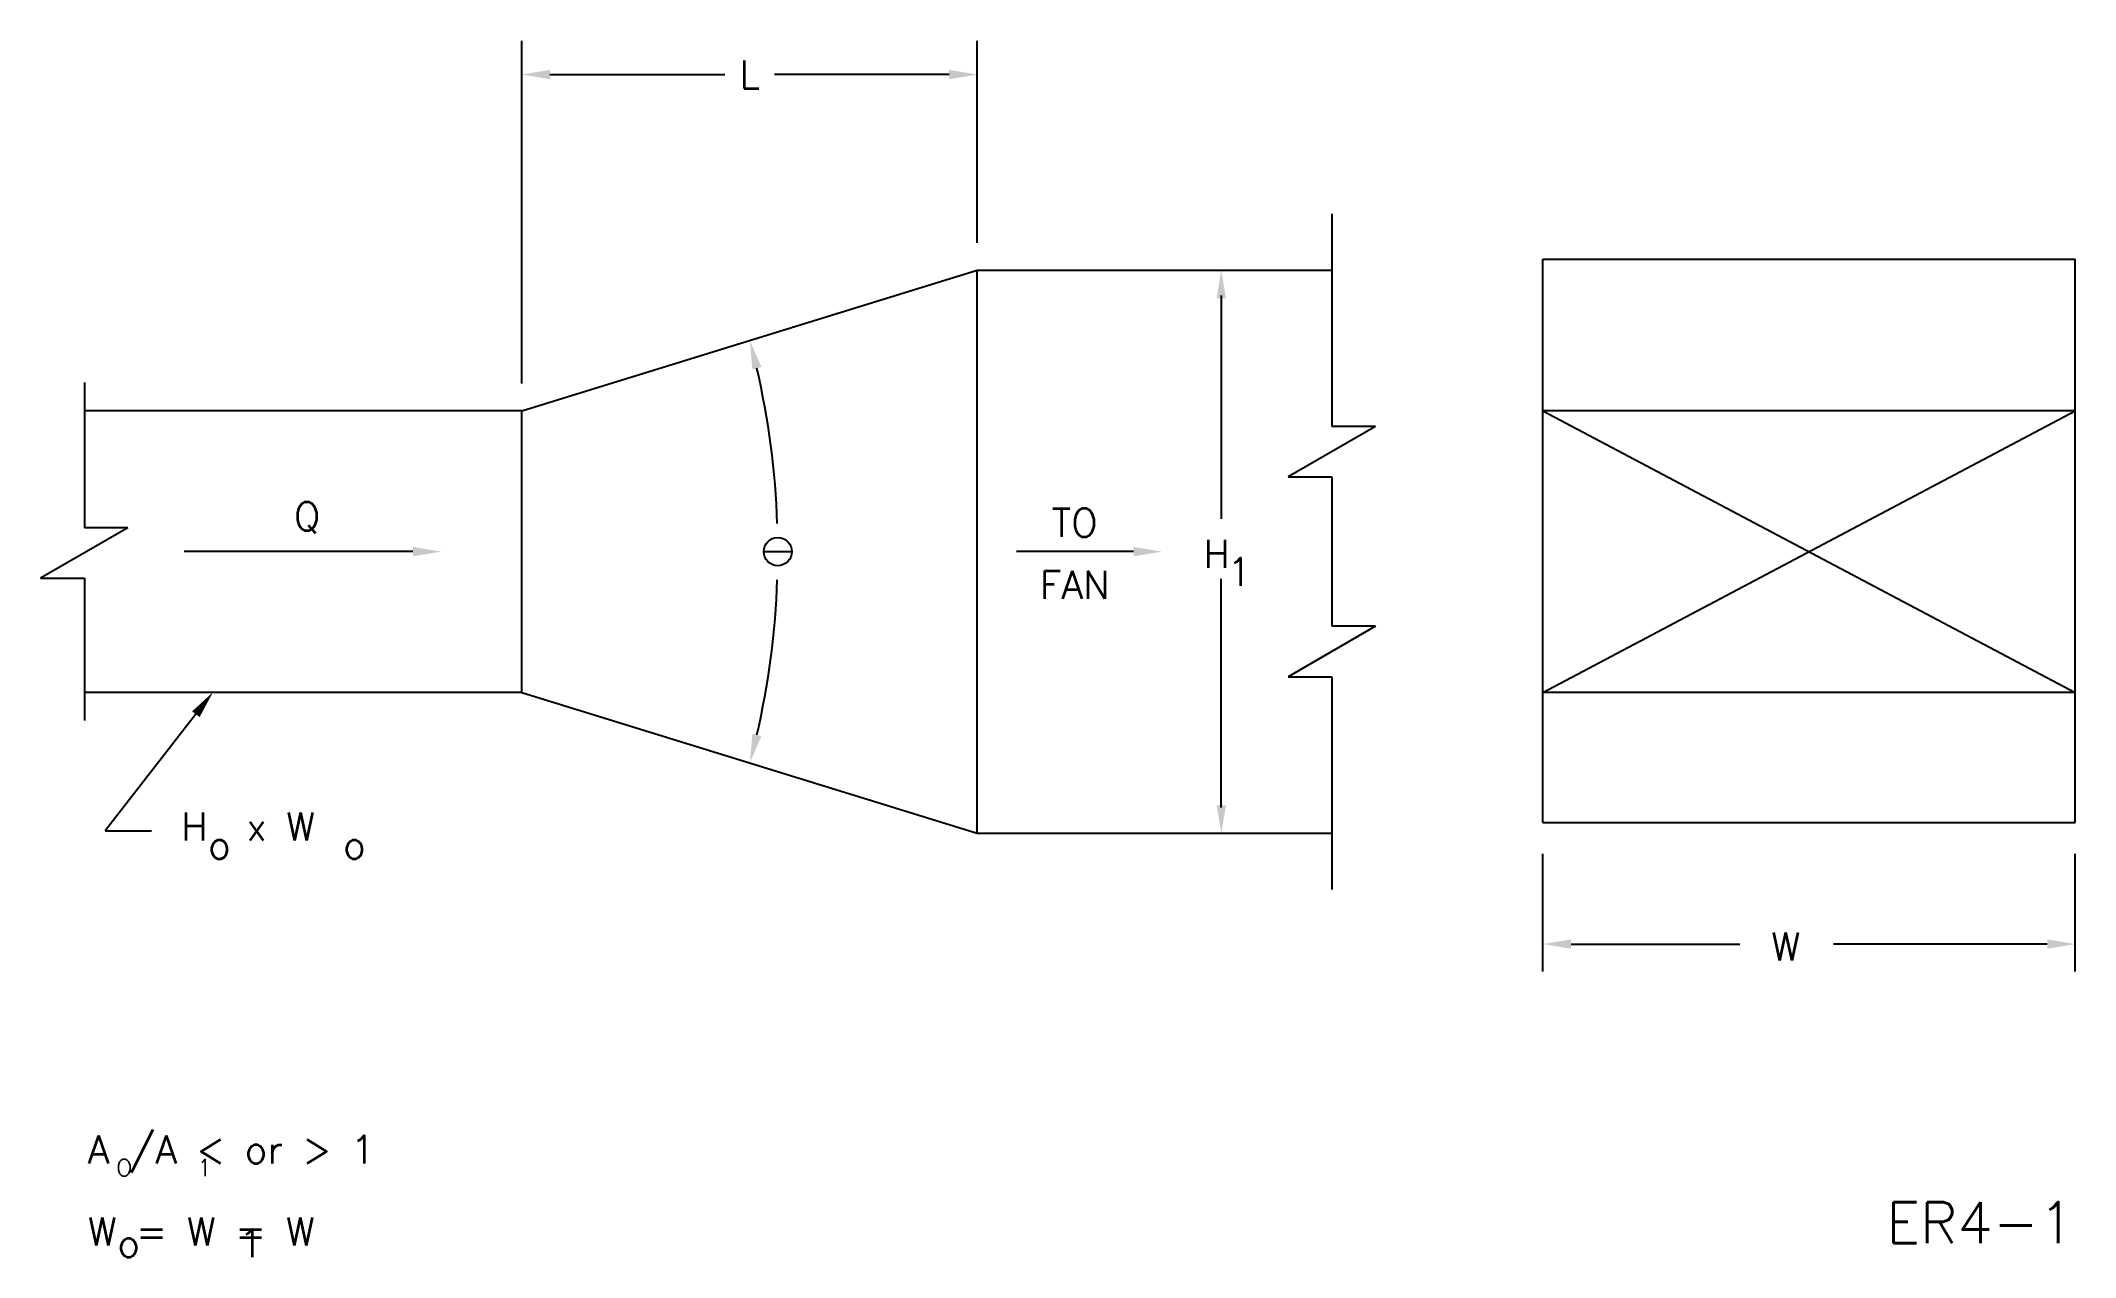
# Model space of a CAD drawing. Extents: x 0.4 to 11.2, y 1 to 7.5.
import ezdxf
from ezdxf.enums import TextEntityAlignment as Align

# ---------------------------------------------------------------- set-up
doc = ezdxf.new("R2010")
doc.units = 0
doc.header["$MEASUREMENT"] = 0
doc.layers.get('0').update_dxf_attribs({"linetype": 'CONTINUOUS'})
doc.layers.add('NUMBER', color=7, linetype='CONTINUOUS')
doc.styles.add('ROMANS', font='romans')

msp = doc.modelspace()

# ---------------------------------------------------------------- linework, layer by layer
for p, q in [((2.97, 5.677), (2.97, 7.503)), ((5.397, 6.427), (5.397, 7.503)), ((3.12, 7.323), (4.051, 7.323)), ((5.247, 7.323), (4.316, 7.323)), ((7.286, 6.582), (7.286, 5.448)), ((8.41, 3.34), (8.41, 6.34)), ((8.41, 6.34), (11.247, 6.34)), ((11.247, 3.34), (11.247, 6.34)), ((2.97, 5.532), (5.397, 6.282)), ((5.397, 6.282), (7.286, 6.282)), ((5.397, 3.282), (5.397, 6.282)), ((6.697, 6.146), (6.697, 4.957)), ((0.639, 5.682), (0.639, 4.909)), ((2.97, 5.532), (0.639, 5.532)), ((2.97, 4.032), (2.97, 5.532)), ((11.247, 5.532), (8.41, 5.532)), ((8.41, 5.532), (11.247, 4.032)), ((8.41, 4.032), (11.247, 5.532)), ((7.518, 5.448), (7.053, 5.18)), ((7.518, 5.448), (7.286, 5.448)), ((7.053, 5.18), (7.286, 5.18)), ((7.286, 5.18), (7.286, 4.385)), ((0.871, 4.909), (0.406, 4.64)), ((0.871, 4.909), (0.639, 4.909)), ((2.39, 4.782), (1.17, 4.782)), ((4.259, 4.782), (4.409, 4.782)), ((5.702, 4.782), (5.605, 4.782)), ((6.23, 4.782), (5.702, 4.782)), ((0.406, 4.64), (0.639, 4.64)), ((0.639, 4.64), (0.639, 3.882)), ((6.697, 3.419), (6.697, 4.637)), ((7.518, 4.385), (7.053, 4.116)), ((7.518, 4.385), (7.286, 4.385)), ((2.97, 4.032), (0.639, 4.032)), ((2.97, 4.032), (5.397, 3.282)), ((7.053, 4.116), (7.286, 4.116)), ((7.286, 4.116), (7.286, 2.982)), ((11.247, 4.032), (8.41, 4.032)), ((1.233, 3.916), (0.75, 3.295)), ((0.75, 3.295), (0.996, 3.295)), ((5.397, 3.282), (7.286, 3.282)), ((8.41, 3.34), (11.247, 3.34)), ((8.41, 2.546), (8.41, 3.173)), ((11.247, 2.546), (11.247, 3.173)), ((8.561, 2.692), (9.46, 2.692)), ((11.098, 2.692), (9.96, 2.692))]:
    msp.add_line(p, q)
msp.add_circle((4.334, 4.782), 0.075)
for start, end in [(1.9827, 13.0173), (346.9827, 358.0173)]:
    msp.add_arc((-0.001, 4.782), 4.335, start, end)
for points in [[(3.12, 7.348), (3.12, 7.298), (2.97, 7.323)], [(5.247, 7.348), (5.247, 7.298), (5.397, 7.323)], [(6.672, 6.132), (6.722, 6.132), (6.697, 6.282)], [(4.198, 5.753), (4.247, 5.765), (4.186, 5.904)], [(2.39, 4.807), (2.39, 4.757), (2.54, 4.782)], [(6.23, 4.807), (6.23, 4.757), (6.38, 4.782)], [(1.213, 3.931), (1.253, 3.901), (1.325, 4.034)], [(4.198, 3.812), (4.247, 3.8), (4.186, 3.66)], [(6.722, 3.431), (6.672, 3.431), (6.697, 3.281)], [(8.561, 2.667), (8.561, 2.717), (8.411, 2.692)], [(11.098, 2.717), (11.098, 2.667), (11.248, 2.692)]]:
    msp.add_solid(points)

# ---------------------------------------------------------------- texts
at = {"style": 'ROMANS'}
msp.add_text('L', height=0.15, dxfattribs=at).set_placement((4.184, 7.323), align=Align.MIDDLE_CENTER)
for s, height, p in [('Q', 0.15, (1.755, 4.895)), ('H', 0.15, (6.601, 4.695)), ('1', 0.15, (6.729, 4.599)), ('H  x W', 0.15, (1.154, 3.243)), ('o', 0.15, (1.298, 3.145)), ('o', 0.15, (2.017, 3.145)), ('W', 0.15, (9.627, 2.604)), ('A /A < or > 1', 0.15, (0.657, 1.523)), ('O', 0.09, (0.809, 1.456)), ('1', 0.09, (1.241, 1.456)), ('W = W = W', 0.15, (0.657, 1.086)), ('o', 0.15, (0.814, 1.024)), ('1', 0.15, (1.462, 1.024))]:
    msp.add_text(s, height=height, dxfattribs=at).set_placement(p)
for s, p in [('TO', (5.916, 4.861)), ('FAN', (5.916, 4.53))]:
    msp.add_text(s, height=0.15, dxfattribs=at).set_placement(p, align=Align.CENTER)
at = {"layer": 'NUMBER', "style": 'ROMANS'}
msp.add_text('ER4-1', height=0.22, dxfattribs=at).set_placement((10.242, 1.098))

doc.saveas('drawing.dxf')
